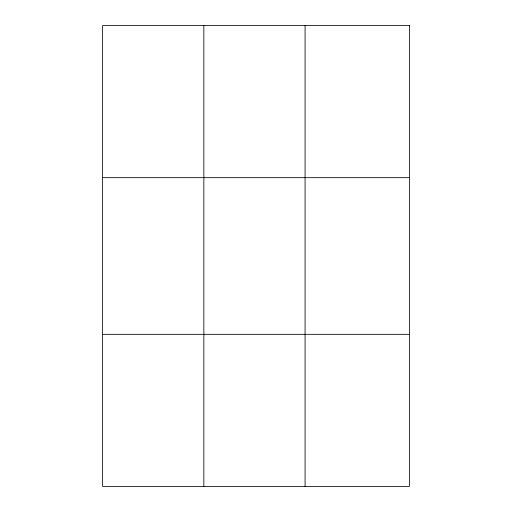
<?xml version="1.0" encoding="UTF-8"?>
<svg xmlns="http://www.w3.org/2000/svg" width="512" height="512" viewBox="0 0 512 512"><rect width="100%" height="100%" fill="white"/><g stroke="black" fill="none" stroke-linecap="round" stroke-linejoin="round"><path stroke-width="0.77" d="M203.846 486.4L203.846 25.6M305.082 486.4L305.082 25.6M102.611 177.664L409.389 177.664M102.611 334.336L409.389 334.336M409.389 25.6L102.611 25.6L102.611 486.4L409.389 486.4L409.389 25.6"/></g></svg>
